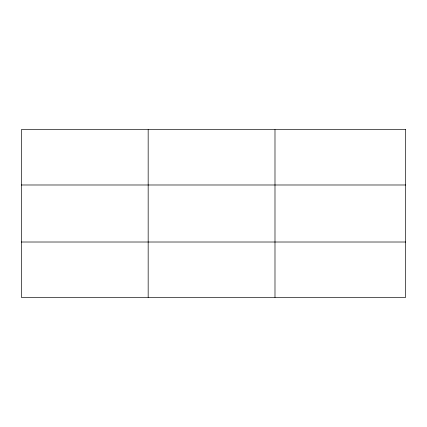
<?xml version="1.0" encoding="UTF-8"?>
<svg xmlns="http://www.w3.org/2000/svg" width="427" height="427" viewBox="0 0 427 427"><rect width="100%" height="100%" fill="white"/><g stroke="black" fill="none" stroke-linecap="round" stroke-linejoin="round"><path stroke-width="0.64" d="M148.169 297.368L148.169 129.632M274.988 297.368L274.988 129.632M21.35 184.987L405.65 184.987M21.35 242.013L405.65 242.013M405.65 129.632L405.65 297.368L21.35 297.368L21.35 129.632L405.65 129.632"/></g></svg>
